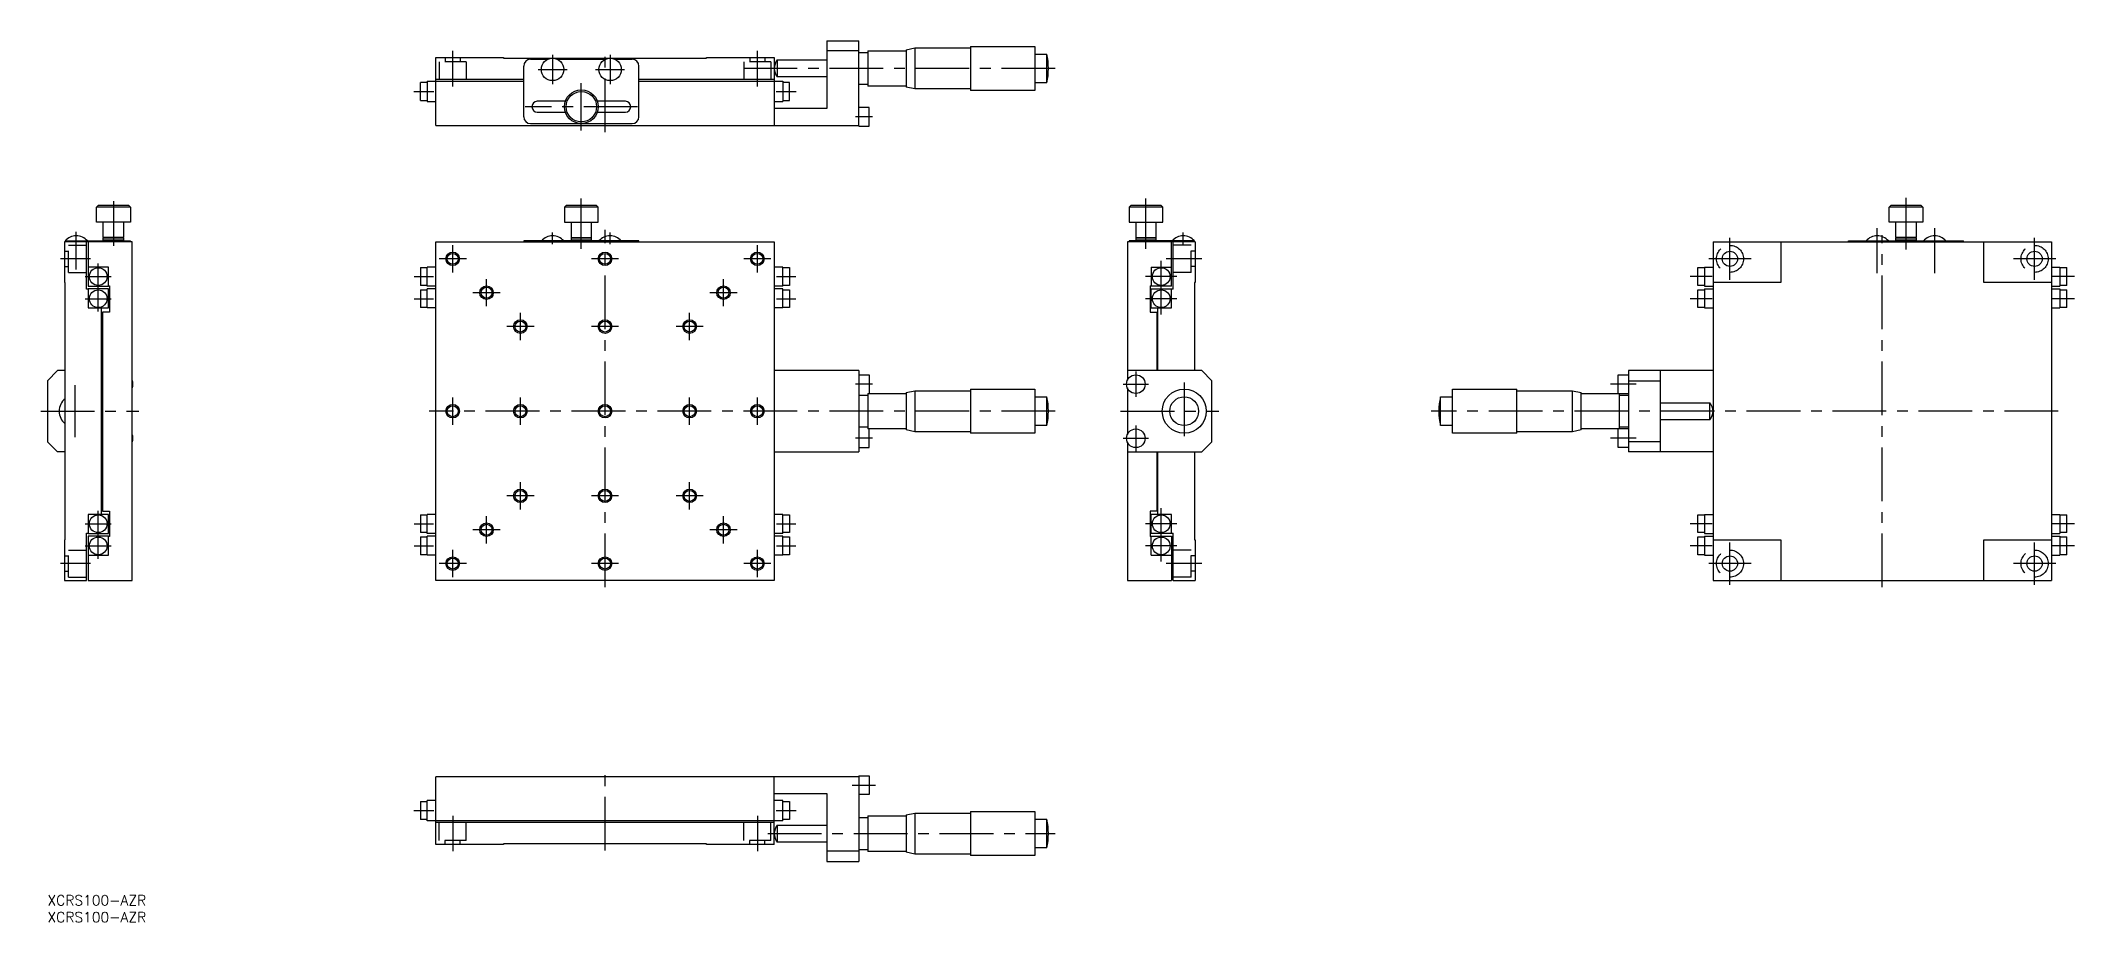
# Model space of a CAD drawing. Extents: x -2 to 599, y -8 to 252.
import ezdxf

# ---------------------------------------------------------------- set-up
doc = ezdxf.new("R2010")
doc.units = 0
doc.header["$LTSCALE"] = 0.5
doc.linetypes.add('CENTER', pattern=[50.8, 31.75, -6.35, 6.35, -6.35])
doc.linetypes.add('DASHED', pattern=[19.05, 12.7, -6.35])
for name, color, linetype in [('MSM_CENTER', 1, 'CENTER'), ('MSM_CONTINUOUS', 7, 'CONTINUOUS'), ('MSM_DASHED', 4, 'DASHED'), ('MSM_NARROW', 5, 'CONTINUOUS'), ('MSM_PART_NUMBER', 7, 'CONTINUOUS')]:
    doc.layers.add(name, color=color, linetype=linetype)
doc.styles.get("Standard").update_dxf_attribs({"font": 'txt.shx', "height": 3, "bigfont": 'bigfont.shx'})

# ---------------------------------------------------------------- blocks, each defined once
blk = doc.blocks.new('*U2')
at = {"layer": 'MSM_PART_NUMBER'}
blk.add_text('XCRS100-AZR', height=3, dxfattribs=at).set_placement((0, -3))
blk = doc.blocks.new('*U3')
at = {"layer": 'MSM_PART_NUMBER'}
blk.add_text('XCRS100-AZR', height=3, dxfattribs=at).set_placement((0, -8))

msp = doc.modelspace()

# ---------------------------------------------------------------- linework, layer by layer
at = {"layer": 'MSM_CENTER'}
for p, q in [((119.73, 238.87), (119.73, 249.37)), ((149.23, 248.17), (149.23, 239.57)), ((164.73, 225.37), (164.73, 249.17)), ((166.23, 248.17), (166.23, 239.57)), ((209.73, 238.87), (209.73, 249.37)), ((144.93, 243.87), (153.53, 243.87)), ((161.93, 243.87), (170.53, 243.87)), ((297.73, 244.17), (205.71, 244.17)), ((108.29, 237.37), (114.18, 237.37)), ((157.73, 225.87), (157.73, 239.87)), ((215.29, 237.37), (221.18, 237.37)), ((174.33, 232.87), (141.13, 232.87)), ((243.73, 229.87), (238.73, 229.87)), ((19.5, 204.93), (19.5, 191.76)), ((157.73, 190.94), (157.73, 205.74)), ((324.55, 190.94), (324.55, 205.74)), ((549.07, 205.99), (549.07, 190.7)), ((8.5, 184.8), (8.5, 195.93)), ((149.23, 192.24), (149.23, 195.75)), ((164.73, 90.94), (164.73, 196.48)), ((166.23, 192.24), (166.23, 195.75)), ((335.55, 192.24), (335.55, 195.75)), ((497.07, 181.7), (497.07, 194.19)), ((540.57, 183.74), (540.57, 196.99)), ((542.07, 90.94), (542.07, 194.94)), ((557.57, 183.74), (557.57, 196.99)), ((587.07, 181.7), (587.07, 194.19)), ((12.68, 187.94), (3.82, 187.94)), ((15, 172.36), (15, 186.52)), ((123.76, 187.94), (115.71, 187.94)), ((119.73, 183.92), (119.73, 191.97)), ((168.76, 187.94), (160.71, 187.94)), ((213.76, 187.94), (205.71, 187.94)), ((209.73, 183.92), (209.73, 191.97)), ((329.05, 171.55), (329.05, 187.34)), ((341.05, 187.94), (330.55, 187.94)), ((503.32, 187.94), (490.83, 187.94)), ((593.32, 187.94), (580.83, 187.94)), ((11.19, 182.71), (18.81, 182.71)), ((108.37, 182.71), (114.1, 182.71)), ((129.73, 173.92), (129.73, 181.97)), ((199.73, 173.92), (199.73, 181.97)), ((215.37, 182.71), (221.1, 182.71)), ((333.68, 182.71), (324.43, 182.71)), ((491.82, 182.71), (485.33, 182.71)), ((598.82, 182.71), (592.33, 182.71)), ((11.19, 176.17), (18.81, 176.17)), ((108.37, 176.17), (114.1, 176.17)), ((133.76, 177.94), (125.71, 177.94)), ((203.76, 177.94), (195.71, 177.94)), ((215.37, 176.17), (221.1, 176.17)), ((333.68, 176.17), (324.43, 176.17)), ((491.82, 176.17), (485.33, 176.17)), ((598.82, 176.17), (592.33, 176.17)), ((139.73, 163.92), (139.73, 171.97)), ((189.73, 163.92), (189.73, 171.97)), ((143.76, 167.94), (135.71, 167.94)), ((168.76, 167.94), (160.71, 167.94)), ((193.76, 167.94), (185.71, 167.94)), ((8.2, 135.26), (8.2, 150.63)), ((243.73, 150.94), (238.73, 150.94)), ((317.8, 150.94), (325.3, 150.94)), ((321.55, 154.69), (321.55, 147.19)), ((335.85, 151.44), (335.85, 134.44)), ((469.32, 150.94), (461.83, 150.94)), ((119.73, 138.92), (119.73, 146.97)), ((139.73, 138.92), (139.73, 146.97)), ((189.73, 138.92), (189.73, 146.97)), ((209.73, 138.92), (209.73, 146.97)), ((-2, 142.94), (27, 142.94)), ((297.73, 142.94), (112.73, 142.94)), ((317.05, 142.94), (346.05, 142.94)), ((321.55, 138.69), (321.55, 131.19)), ((594.07, 142.94), (408.83, 142.94)), ((243.73, 134.94), (238.73, 134.94)), ((317.8, 134.94), (325.3, 134.94)), ((469.32, 134.94), (461.83, 134.94)), ((139.73, 113.92), (139.73, 121.97)), ((189.73, 113.92), (189.73, 121.97)), ((143.76, 117.94), (135.71, 117.94)), ((168.76, 117.94), (160.71, 117.94)), ((193.76, 117.94), (185.71, 117.94)), ((329.05, 98.55), (329.05, 114.34)), ((11.19, 109.71), (18.81, 109.71)), ((15, 99.36), (15, 113.52)), ((108.37, 109.71), (114.1, 109.71)), ((129.73, 103.92), (129.73, 111.97)), ((199.73, 103.92), (199.73, 111.97)), ((215.37, 109.71), (221.1, 109.71)), ((333.68, 109.71), (324.43, 109.71)), ((491.82, 109.71), (485.33, 109.71)), ((598.82, 109.71), (592.33, 109.71)), ((11.19, 103.17), (18.81, 103.17)), ((108.37, 103.17), (114.1, 103.17)), ((133.76, 107.94), (125.71, 107.94)), ((203.76, 107.94), (195.71, 107.94)), ((215.37, 103.17), (221.1, 103.17)), ((333.68, 103.17), (324.43, 103.17)), ((491.82, 103.17), (485.33, 103.17)), ((497.07, 91.7), (497.07, 104.19)), ((587.07, 91.7), (587.07, 104.19)), ((598.82, 103.17), (592.33, 103.17)), ((12.68, 97.94), (3.82, 97.94)), ((123.76, 97.94), (115.71, 97.94)), ((119.73, 93.92), (119.73, 101.97)), ((168.76, 97.94), (160.71, 97.94)), ((213.76, 97.94), (205.71, 97.94)), ((209.73, 93.92), (209.73, 101.97)), ((341.05, 97.94), (330.55, 97.94)), ((503.32, 97.94), (490.83, 97.94)), ((593.32, 97.94), (580.83, 97.94)), ((164.73, 13.2), (164.73, 37)), ((237.79, 32.5), (244.67, 32.5)), ((108.29, 25), (114.17, 25)), ((215.29, 25), (221.17, 25)), ((119.73, 23.44), (119.73, 13.06)), ((209.73, 23.44), (209.73, 13.06)), ((212.79, 18.2), (297.67, 18.2))]:
    msp.add_line(p, q, dxfattribs=at)
at = {"layer": 'MSM_CONTINUOUS'}
for p, q in [((230.23, 252.37), (239.73, 252.37)), ((230.23, 252.37), (230.23, 232.37)), ((239.73, 227.12), (239.73, 252.37)), ((114.73, 247.37), (134.73, 247.37)), ((114.73, 227.37), (114.73, 247.37)), ((134.73, 247.37), (134.73, 247.17)), ((134.73, 247.17), (194.73, 247.17)), ((142.73, 246.87), (147.86, 246.87)), ((150.61, 246.87), (164.86, 246.87)), ((167.61, 246.87), (172.73, 246.87)), ((194.73, 247.37), (214.73, 247.37)), ((194.73, 247.17), (194.73, 247.37)), ((214.73, 247.37), (214.73, 227.37)), ((215.63, 246.67), (230.23, 246.67)), ((215.63, 246.67), (215.63, 241.67)), ((239.73, 249.37), (230.23, 249.37)), ((239.73, 248.92), (242.33, 248.92)), ((242.33, 249.42), (253.73, 249.42)), ((242.33, 249.42), (242.33, 238.92)), ((253.73, 249.67), (256.23, 250.22)), ((253.73, 249.67), (253.73, 238.67)), ((256.23, 250.22), (272.73, 250.22)), ((256.23, 250.22), (256.23, 238.12)), ((272.73, 250.67), (291.73, 250.67)), ((272.73, 250.67), (272.73, 237.67)), ((291.73, 250.67), (291.73, 237.67)), ((291.73, 248.42), (295.23, 248.42)), ((295.23, 239.92), (295.23, 248.42)), ((112.23, 240.37), (140.73, 240.37)), ((112.23, 240.37), (112.23, 234.37)), ((140.73, 240.87), (114.73, 240.87)), ((140.73, 229.87), (140.73, 244.87)), ((174.73, 229.87), (174.73, 244.87)), ((214.73, 240.87), (174.73, 240.87)), ((174.73, 240.37), (217.23, 240.37)), ((230.23, 241.67), (215.63, 241.67)), ((217.23, 240.37), (217.23, 234.37)), ((112.23, 239.99), (110.23, 239.99)), ((110.23, 234.74), (110.23, 239.99)), ((110.23, 234.74), (112.23, 234.74)), ((112.23, 234.37), (114.73, 234.37)), ((152.99, 234.47), (144.73, 234.47)), ((170.73, 234.47), (162.47, 234.47)), ((214.73, 234.37), (217.23, 234.37)), ((219.23, 239.99), (217.23, 239.99)), ((217.23, 234.74), (219.23, 234.74)), ((219.23, 234.74), (219.23, 239.99)), ((242.33, 239.42), (239.73, 239.42)), ((253.73, 238.92), (242.33, 238.92)), ((256.23, 238.12), (253.73, 238.67)), ((272.73, 238.12), (256.23, 238.12)), ((291.73, 237.67), (272.73, 237.67)), ((295.23, 239.92), (291.73, 239.92)), ((144.73, 231.27), (152.99, 231.27)), ((162.47, 231.27), (170.73, 231.27)), ((230.23, 232.37), (214.73, 232.37)), ((242.73, 232.62), (239.73, 232.62)), ((242.73, 227.12), (242.73, 232.62)), ((114.73, 227.37), (239.73, 227.37)), ((142.73, 227.87), (172.73, 227.87)), ((239.73, 227.12), (242.73, 227.12)), ((14.5, 203.24), (15, 203.74)), ((14.5, 198.74), (14.5, 203.24)), ((24.5, 203.24), (14.5, 203.24)), ((24.5, 198.74), (14.5, 198.74)), ((24, 203.74), (15, 203.74)), ((16.5, 194.24), (16.5, 198.74)), ((22.5, 198.74), (22.5, 194.24)), ((24, 203.74), (24.5, 203.24)), ((24.5, 203.24), (24.5, 198.74)), ((153.23, 203.74), (152.73, 203.24)), ((152.73, 203.24), (152.73, 198.74)), ((162.73, 203.24), (152.73, 203.24)), ((152.73, 198.74), (162.73, 198.74)), ((162.23, 203.74), (153.23, 203.74)), ((154.73, 198.74), (154.73, 194.24)), ((160.73, 194.24), (160.73, 198.74)), ((162.23, 203.74), (162.73, 203.24)), ((162.73, 198.74), (162.73, 203.24)), ((319.55, 203.24), (320.05, 203.74)), ((319.55, 203.24), (319.55, 198.74)), ((329.55, 203.24), (319.55, 203.24)), ((319.55, 198.74), (329.55, 198.74)), ((329.05, 203.74), (320.05, 203.74)), ((321.55, 198.74), (321.55, 194.24)), ((327.55, 194.24), (327.55, 198.74)), ((329.55, 203.24), (329.05, 203.74)), ((329.55, 198.74), (329.55, 203.24)), ((329.55, 202.24), (329.55, 202.24)), ((544.07, 203.24), (544.57, 203.74)), ((544.07, 198.74), (544.07, 203.24)), ((554.07, 203.24), (544.07, 203.24)), ((554.07, 198.74), (544.07, 198.74)), ((553.57, 203.74), (544.57, 203.74)), ((546.07, 194.24), (546.07, 198.74)), ((552.07, 198.74), (552.07, 194.24)), ((553.57, 203.74), (554.07, 203.24)), ((554.07, 203.24), (554.07, 198.74)), ((25, 192.94), (5, 192.94)), ((5, 192.94), (5, 180.94)), ((5.2, 193.24), (24.5, 193.24)), ((5.5, 192.94), (5.5, 193.24)), ((11.5, 178.94), (11.5, 192.94)), ((12, 192.94), (12, 179.84)), ((16.5, 194.04), (16.7, 194.24)), ((22.5, 194.24), (16.5, 194.24)), ((16.5, 193.44), (16.5, 194.04)), ((22.5, 194.04), (16.5, 194.04)), ((16.7, 193.24), (16.5, 193.44)), ((22.5, 193.44), (16.5, 193.44)), ((22.3, 194.24), (22.5, 194.04)), ((22.5, 193.44), (22.3, 193.24)), ((22.5, 194.04), (22.5, 193.44)), ((24.5, 192.94), (24.5, 193.24)), ((25, 92.94), (25, 192.94)), ((114.73, 192.94), (214.73, 192.94)), ((114.73, 92.94), (114.73, 192.94)), ((140.73, 193.24), (140.73, 192.94)), ((174.73, 193.24), (140.73, 193.24)), ((154.93, 194.24), (154.73, 194.04)), ((154.73, 194.24), (160.73, 194.24)), ((154.73, 194.04), (154.73, 193.44)), ((160.73, 194.04), (154.73, 194.04)), ((154.73, 193.44), (154.93, 193.24)), ((160.73, 193.44), (154.73, 193.44)), ((160.73, 194.04), (160.53, 194.24)), ((160.53, 193.24), (160.73, 193.44)), ((160.73, 193.44), (160.73, 194.04)), ((174.73, 192.94), (174.73, 193.24)), ((214.73, 192.94), (214.73, 92.94)), ((339.05, 192.94), (319.05, 192.94)), ((319.05, 192.94), (319.05, 152.09)), ((319.55, 193.24), (319.55, 192.94)), ((338.85, 193.24), (319.55, 193.24)), ((321.75, 194.24), (321.55, 194.04)), ((321.55, 194.24), (327.55, 194.24)), ((321.55, 194.04), (321.55, 193.44)), ((327.55, 194.04), (321.55, 194.04)), ((321.55, 193.44), (321.75, 193.24)), ((327.55, 193.44), (321.55, 193.44)), ((321.55, 192.94), (321.55, 193.24)), ((327.55, 194.04), (327.35, 194.24)), ((327.35, 193.24), (327.55, 193.44)), ((327.55, 193.44), (327.55, 194.04)), ((332.05, 179.84), (332.05, 192.94)), ((332.55, 178.94), (332.55, 192.94)), ((336.55, 193.24), (336.55, 192.94)), ((338.55, 192.94), (338.55, 193.24)), ((339.05, 192.94), (339.05, 180.94)), ((492.07, 192.94), (592.07, 192.94)), ((492.07, 192.94), (492.07, 92.94)), ((512.07, 192.94), (512.07, 180.94)), ((532.07, 192.94), (532.07, 193.24)), ((532.07, 193.24), (566.07, 193.24)), ((546.07, 194.04), (546.27, 194.24)), ((552.07, 194.24), (546.07, 194.24)), ((546.07, 193.44), (546.07, 194.04)), ((552.07, 194.04), (546.07, 194.04)), ((546.27, 193.24), (546.07, 193.44)), ((552.07, 193.44), (546.07, 193.44)), ((551.87, 194.24), (552.07, 194.04)), ((552.07, 193.44), (551.87, 193.24)), ((552.07, 194.04), (552.07, 193.44)), ((566.07, 192.94), (566.07, 193.24)), ((572.07, 180.94), (572.07, 192.94)), ((592.07, 192.94), (592.07, 92.94)), ((5.2, 180.94), (5, 180.94)), ((5.2, 104.94), (5.2, 180.94)), ((18, 185.44), (12, 185.44)), ((18, 179.84), (18, 185.44)), ((110.23, 185.34), (112.23, 185.34)), ((110.23, 185.34), (110.23, 180.09)), ((114.73, 185.44), (112.23, 185.44)), ((112.23, 179.84), (112.23, 185.44)), ((217.23, 185.44), (214.73, 185.44)), ((217.23, 179.84), (217.23, 185.44)), ((217.23, 185.34), (219.23, 185.34)), ((219.23, 185.34), (219.23, 180.09)), ((326.05, 185.44), (326.05, 179.84)), ((326.09, 185.44), (332.05, 185.44)), ((338.85, 180.94), (338.85, 154.94)), ((339.05, 180.94), (338.85, 180.94)), ((487.57, 185.34), (489.57, 185.34)), ((487.57, 180.09), (487.57, 185.34)), ((489.57, 185.44), (489.57, 179.84)), ((489.57, 185.44), (492.07, 185.44)), ((512.07, 180.94), (492.07, 180.94)), ((592.07, 180.94), (572.07, 180.94)), ((592.07, 185.44), (594.57, 185.44)), ((594.57, 185.44), (594.57, 179.84)), ((594.57, 185.34), (596.57, 185.34)), ((596.57, 180.09), (596.57, 185.34)), ((12, 178.94), (11.5, 178.94)), ((12, 179.84), (18, 179.84)), ((18, 179.04), (12, 179.04)), ((12, 179.04), (12, 173.44)), ((18, 179.94), (18.3, 179.94)), ((18, 173.44), (18, 179.04)), ((18.3, 179.94), (18.3, 172.24)), ((112.23, 180.09), (110.23, 180.09)), ((110.23, 178.8), (112.23, 178.8)), ((110.23, 178.8), (110.23, 173.55)), ((114.73, 179.84), (112.23, 179.84)), ((114.73, 179.04), (112.23, 179.04)), ((112.23, 173.44), (112.23, 179.04)), ((217.23, 179.84), (214.73, 179.84)), ((217.23, 179.04), (214.73, 179.04)), ((219.23, 180.09), (217.23, 180.09)), ((217.23, 173.44), (217.23, 179.04)), ((217.23, 178.8), (219.23, 178.8)), ((219.23, 178.8), (219.23, 173.55)), ((325.75, 179.94), (325.75, 172.24)), ((325.75, 179.94), (326.05, 179.94)), ((332.05, 179.84), (326.05, 179.84)), ((326.05, 179.04), (332.05, 179.04)), ((326.05, 173.44), (326.05, 179.04)), ((332.05, 173.44), (332.05, 179.04)), ((332.55, 178.94), (332.05, 178.94)), ((489.57, 180.09), (487.57, 180.09)), ((487.57, 178.8), (489.57, 178.8)), ((487.57, 173.55), (487.57, 178.8)), ((489.57, 179.84), (492.07, 179.84)), ((489.57, 179.04), (492.07, 179.04)), ((489.57, 179.04), (489.57, 173.44)), ((592.07, 179.84), (594.57, 179.84)), ((592.07, 179.04), (594.57, 179.04)), ((596.57, 180.09), (594.57, 180.09)), ((594.57, 179.04), (594.57, 173.44)), ((594.57, 178.8), (596.57, 178.8)), ((596.57, 173.55), (596.57, 178.8)), ((12, 173.44), (18, 173.44)), ((16, 112.44), (16, 173.44)), ((16.3, 172.24), (16.3, 113.44)), ((18.3, 172.24), (16.3, 172.24)), ((112.23, 173.55), (110.23, 173.55)), ((114.73, 173.44), (112.23, 173.44)), ((217.23, 173.44), (214.73, 173.44)), ((219.23, 173.55), (217.23, 173.55)), ((325.75, 172.24), (327.75, 172.24)), ((326.05, 173.44), (332.05, 173.44)), ((327.75, 172.24), (327.75, 154.94)), ((328.05, 154.94), (328.05, 173.44)), ((489.57, 173.55), (487.57, 173.55)), ((489.57, 173.44), (492.07, 173.44)), ((592.07, 173.44), (594.57, 173.44)), ((596.57, 173.55), (594.57, 173.55)), ((0, 151.94), (3, 154.94)), ((0, 151.94), (0, 133.94)), ((5.2, 154.94), (3, 154.94)), ((239.73, 154.94), (214.73, 154.94)), ((239.73, 154.94), (239.73, 130.94)), ((239.73, 153.69), (242.73, 153.69)), ((242.73, 153.69), (242.73, 148.19)), ((341.05, 154.94), (319.05, 154.94)), ((341.05, 154.94), (344.05, 151.94)), ((344.05, 133.94), (344.05, 151.94)), ((464.07, 153.69), (467.07, 153.69)), ((464.07, 148.19), (464.07, 153.69)), ((467.07, 154.94), (467.07, 130.94)), ((492.07, 154.94), (467.07, 154.94)), ((467.07, 151.94), (476.57, 151.94)), ((476.57, 130.94), (476.57, 154.94)), ((239.73, 147.69), (242.33, 147.69)), ((242.33, 148.19), (253.73, 148.19)), ((242.33, 148.19), (242.33, 137.69)), ((253.73, 148.44), (256.23, 148.99)), ((253.73, 148.44), (253.73, 137.44)), ((256.23, 148.99), (272.73, 148.99)), ((256.23, 148.99), (256.23, 136.89)), ((272.73, 149.44), (291.73, 149.44)), ((272.73, 149.44), (272.73, 136.44)), ((291.73, 149.44), (291.73, 136.44)), ((291.73, 147.19), (295.23, 147.19)), ((295.23, 138.69), (295.23, 147.19)), ((319.05, 149.8), (319.05, 136.09)), ((411.57, 147.19), (415.07, 147.19)), ((411.57, 138.69), (411.57, 147.19)), ((415.07, 149.44), (434.07, 149.44)), ((415.07, 136.44), (415.07, 149.44)), ((434.07, 136.44), (434.07, 149.44)), ((434.07, 148.99), (450.57, 148.99)), ((450.57, 148.99), (453.07, 148.44)), ((450.57, 136.89), (450.57, 148.99)), ((453.07, 137.44), (453.07, 148.44)), ((453.07, 148.19), (467.07, 148.19)), ((464.47, 137.69), (464.47, 148.19)), ((464.47, 147.69), (467.07, 147.69)), ((476.57, 145.44), (491.17, 145.44)), ((491.17, 140.44), (491.17, 145.44)), ((242.33, 138.19), (239.73, 138.19)), ((295.23, 138.69), (291.73, 138.69)), ((415.07, 138.69), (411.57, 138.69)), ((467.07, 138.19), (464.47, 138.19)), ((491.17, 140.44), (476.57, 140.44)), ((3, 130.94), (0, 133.94)), ((239.73, 132.19), (242.73, 132.19)), ((253.73, 137.69), (242.33, 137.69)), ((242.73, 132.19), (242.73, 137.69)), ((256.23, 136.89), (253.73, 137.44)), ((272.73, 136.89), (256.23, 136.89)), ((291.73, 136.44), (272.73, 136.44)), ((319.05, 133.8), (319.05, 92.94)), ((344.05, 133.94), (341.05, 130.94)), ((434.07, 136.44), (415.07, 136.44)), ((450.57, 136.89), (434.07, 136.89)), ((453.07, 137.44), (450.57, 136.89)), ((467.07, 137.69), (453.07, 137.69)), ((464.07, 132.19), (464.07, 137.69)), ((467.07, 132.19), (464.07, 132.19)), ((476.57, 133.94), (467.07, 133.94)), ((5.2, 130.94), (3, 130.94)), ((214.73, 130.94), (239.73, 130.94)), ((319.05, 130.94), (341.05, 130.94)), ((327.75, 130.94), (327.75, 113.44)), ((328.05, 112.44), (328.05, 130.94)), ((338.85, 130.94), (338.85, 104.94)), ((492.07, 130.94), (467.07, 130.94)), ((18, 112.44), (12, 112.44)), ((12, 112.44), (12, 106.84)), ((16.3, 113.44), (18.3, 113.44)), ((18, 106.84), (18, 112.44)), ((18.3, 113.44), (18.3, 105.94)), ((110.23, 112.34), (112.23, 112.34)), ((110.23, 112.34), (110.23, 107.09)), ((114.73, 112.44), (112.23, 112.44)), ((112.23, 106.84), (112.23, 112.44)), ((217.23, 112.44), (214.73, 112.44)), ((217.23, 106.84), (217.23, 112.44)), ((217.23, 112.34), (219.23, 112.34)), ((219.23, 112.34), (219.23, 107.09)), ((325.75, 113.44), (325.75, 105.94)), ((327.75, 113.44), (325.75, 113.44)), ((326.05, 106.84), (326.05, 112.44)), ((332.05, 112.44), (326.05, 112.44)), ((332.05, 106.84), (332.05, 112.44)), ((487.57, 112.34), (489.57, 112.34)), ((487.57, 107.09), (487.57, 112.34)), ((489.57, 112.44), (489.57, 106.84)), ((489.57, 112.44), (492.07, 112.44)), ((592.07, 112.44), (594.57, 112.44)), ((594.57, 112.44), (594.57, 106.84)), ((594.57, 112.34), (596.57, 112.34)), ((596.57, 107.09), (596.57, 112.34)), ((5, 104.94), (5, 92.94)), ((5, 104.94), (5.2, 104.94)), ((11.5, 92.94), (11.5, 106.94)), ((11.5, 106.94), (12, 106.94)), ((12, 106.84), (18, 106.84)), ((12, 106.04), (12, 92.94)), ((18, 106.04), (12, 106.04)), ((18, 100.44), (18, 106.04)), ((18.3, 105.94), (18, 105.94)), ((112.23, 107.09), (110.23, 107.09)), ((110.23, 105.8), (112.23, 105.8)), ((110.23, 105.8), (110.23, 100.55)), ((114.73, 106.84), (112.23, 106.84)), ((114.73, 106.04), (112.23, 106.04)), ((112.23, 100.44), (112.23, 106.04)), ((217.23, 106.84), (214.73, 106.84)), ((217.23, 106.04), (214.73, 106.04)), ((219.23, 107.09), (217.23, 107.09)), ((217.23, 100.44), (217.23, 106.04)), ((217.23, 105.8), (219.23, 105.8)), ((219.23, 105.8), (219.23, 100.55)), ((326.05, 105.94), (325.75, 105.94)), ((332.05, 106.84), (326.05, 106.84)), ((326.05, 100.44), (326.05, 106.04)), ((326.05, 106.04), (332.05, 106.04)), ((332.05, 106.94), (332.55, 106.94)), ((332.05, 106.04), (332.05, 92.94)), ((332.55, 92.94), (332.55, 106.94)), ((338.85, 104.94), (339.05, 104.94)), ((339.05, 104.94), (339.05, 92.94)), ((489.57, 107.09), (487.57, 107.09)), ((487.57, 105.8), (489.57, 105.8)), ((487.57, 100.55), (487.57, 105.8)), ((489.57, 106.84), (492.07, 106.84)), ((489.57, 106.04), (489.57, 100.44)), ((489.57, 106.04), (492.07, 106.04)), ((492.07, 104.94), (512.07, 104.94)), ((512.07, 104.94), (512.07, 92.94)), ((572.07, 92.94), (572.07, 104.94)), ((572.07, 104.94), (592.07, 104.94)), ((592.07, 106.84), (594.57, 106.84)), ((592.07, 106.04), (594.57, 106.04)), ((596.57, 107.09), (594.57, 107.09)), ((594.57, 106.04), (594.57, 100.44)), ((594.57, 105.8), (596.57, 105.8)), ((596.57, 100.55), (596.57, 105.8)), ((12, 100.44), (18, 100.44)), ((112.23, 100.55), (110.23, 100.55)), ((114.73, 100.44), (112.23, 100.44)), ((217.23, 100.44), (214.73, 100.44)), ((219.23, 100.55), (217.23, 100.55)), ((326.05, 100.44), (332.05, 100.44)), ((489.57, 100.55), (487.57, 100.55)), ((489.57, 100.44), (492.07, 100.44)), ((592.07, 100.44), (594.57, 100.44)), ((596.57, 100.55), (594.57, 100.55)), ((5, 92.94), (11.5, 92.94)), ((12, 92.94), (25, 92.94)), ((214.73, 92.94), (114.73, 92.94)), ((319.05, 92.94), (332.05, 92.94)), ((332.55, 92.94), (339.05, 92.94)), ((492.07, 92.94), (592.07, 92.94)), ((214.73, 35), (114.73, 35)), ((114.73, 15), (114.73, 35)), ((214.73, 15), (214.73, 35)), ((214.73, 34.95), (214.78, 34.95)), ((239.73, 35), (214.78, 35)), ((214.78, 34.95), (214.78, 35)), ((239.73, 35.25), (242.73, 35.25)), ((239.73, 35.25), (239.73, 10)), ((242.73, 35.25), (242.73, 29.75)), ((110.23, 27.63), (112.23, 27.63)), ((110.23, 27.63), (110.23, 22.38)), ((114.73, 28), (112.23, 28)), ((112.23, 22), (112.23, 28)), ((214.73, 30), (230.23, 30)), ((217.23, 28), (214.73, 28)), ((217.23, 22), (217.23, 28)), ((217.23, 27.63), (219.23, 27.63)), ((219.23, 27.63), (219.23, 22.38)), ((230.23, 30), (230.23, 10)), ((242.73, 29.75), (239.73, 29.75)), ((253.73, 23.7), (256.23, 24.25)), ((256.23, 24.25), (272.73, 24.25)), ((256.23, 24.25), (256.23, 12.15)), ((272.73, 24.7), (291.73, 24.7)), ((272.73, 24.7), (272.73, 11.7)), ((291.73, 24.7), (291.73, 11.7)), ((112.23, 22.38), (110.23, 22.38)), ((217.23, 22), (112.23, 22)), ((214.73, 21.5), (114.73, 21.5)), ((215.63, 20.7), (230.23, 20.7)), ((215.63, 20.7), (215.63, 15.7)), ((219.23, 22.38), (217.23, 22.38)), ((239.73, 22.95), (242.33, 22.95)), ((242.33, 23.45), (253.73, 23.45)), ((242.33, 23.45), (242.33, 12.95)), ((253.73, 23.7), (253.73, 12.7)), ((291.73, 22.45), (295.23, 22.45)), ((295.23, 13.95), (295.23, 22.45)), ((134.73, 15), (114.73, 15)), ((194.73, 15.2), (134.73, 15.2)), ((134.73, 15.2), (134.73, 15)), ((194.73, 15), (194.73, 15.2)), ((214.73, 15), (194.73, 15)), ((230.23, 15.7), (215.63, 15.7)), ((239.73, 13), (230.23, 13)), ((242.33, 13.45), (239.73, 13.45)), ((253.73, 12.95), (242.33, 12.95)), ((256.23, 12.15), (253.73, 12.7)), ((272.73, 12.15), (256.23, 12.15)), ((295.23, 13.95), (291.73, 13.95)), ((230.23, 10), (239.73, 10)), ((291.73, 11.7), (272.73, 11.7))]:
    msp.add_line(p, q, dxfattribs=at)
for centre, radius in [((149.23, 243.87), 3.3), ((166.23, 243.87), 3.3), ((157.73, 232.87), 5), ((157.73, 232.87), 4.5), ((119.73, 187.94), 1.62), ((164.73, 187.94), 1.62), ((209.73, 187.94), 1.62), ((497.07, 187.94), 2.25), ((587.07, 187.94), 2.25), ((15, 182.71), 2.62), ((329.05, 182.71), 2.62), ((15, 176.17), 2.62), ((129.73, 177.94), 1.62), ((199.73, 177.94), 1.62), ((329.05, 176.17), 2.62), ((139.73, 167.94), 1.62), ((164.73, 167.94), 1.62), ((189.73, 167.94), 1.62), ((321.55, 150.94), 2.75), ((119.73, 142.94), 1.62), ((139.73, 142.94), 1.62), ((164.73, 142.94), 1.62), ((189.73, 142.94), 1.62), ((209.73, 142.94), 1.62), ((335.85, 142.94), 6.5), ((335.85, 142.94), 4.25), ((321.55, 134.94), 2.75), ((139.73, 117.94), 1.62), ((164.73, 117.94), 1.62), ((189.73, 117.94), 1.62), ((15, 109.71), 2.62), ((129.73, 107.94), 1.62), ((199.73, 107.94), 1.62), ((329.05, 109.71), 2.62), ((15, 103.17), 2.62), ((329.05, 103.17), 2.62), ((119.73, 97.94), 1.62), ((164.73, 97.94), 1.62), ((209.73, 97.94), 1.62), ((497.07, 97.94), 2.25), ((587.07, 97.94), 2.25)]:
    msp.add_circle(centre, radius, dxfattribs=at)
for centre, radius, start, end in [((142.73, 244.87), 2, 90, 180), ((172.73, 244.87), 2, 360, 90), ((218.65, 244.17), 3.92, 140.40225, 219.59775), ((277.42, 244.17), 18.31, 346.58033, 13.41967), ((144.73, 232.87), 1.6, 90, 270), ((170.73, 232.87), 1.6, 270, 90), ((142.73, 229.87), 2, 180, 270), ((172.73, 229.87), 2, 270, 360), ((8.5, 190.36), 4.38, 41.11209, 138.88791), ((149.23, 190.37), 4.37, 41.03483, 138.96517), ((166.23, 190.37), 4.37, 41.03483, 138.96517), ((335.55, 190.37), 4.37, 41.03483, 138.96517), ((540.57, 190.36), 4.38, 41.11209, 138.88791), ((557.57, 190.36), 4.38, 41.11209, 138.88791), ((22.5, 150.94), 2.75, 335.38002, 24.61998), ((8.2, 142.94), 4.75, 129.16671, 230.83329), ((277.42, 142.94), 18.31, 346.58033, 13.41967), ((429.38, 142.94), 18.31, 166.58033, 193.41967), ((488.15, 142.94), 3.92, 320.40225, 39.59775), ((22.5, 134.94), 2.75, 335.38002, 24.61998), ((218.65, 18.2), 3.92, 140.40225, 219.59775), ((277.42, 18.2), 18.31, 346.58033, 13.41967)]:
    msp.add_arc(centre, radius, start, end, dxfattribs=at)
at = {"layer": 'MSM_DASHED'}
for p, q in [((117.48, 247.37), (117.48, 246.17)), ((121.98, 247.37), (121.98, 246.17)), ((207.48, 247.37), (207.48, 246.17)), ((211.98, 247.37), (211.98, 246.17)), ((115.73, 246.17), (115.73, 240.87)), ((123.73, 246.17), (115.73, 246.17)), ((123.73, 246.17), (123.73, 240.87)), ((205.73, 246.17), (205.73, 240.87)), ((213.73, 246.17), (205.73, 246.17)), ((213.73, 246.17), (213.73, 240.87)), ((5, 190.19), (6.2, 190.19)), ((6.2, 191.94), (11.5, 191.94)), ((6.2, 183.94), (6.2, 191.94)), ((337.85, 191.94), (332.55, 191.94)), ((337.85, 183.94), (337.85, 191.94)), ((339.05, 190.19), (337.85, 190.19)), ((5, 185.69), (6.2, 185.69)), ((6.2, 183.94), (11.5, 183.94)), ((337.85, 183.94), (332.55, 183.94)), ((339.05, 185.69), (337.85, 185.69)), ((5, 100.19), (6.2, 100.19)), ((6.2, 101.94), (11.5, 101.94)), ((6.2, 93.94), (6.2, 101.94)), ((337.85, 101.94), (332.55, 101.94)), ((337.85, 93.94), (337.85, 101.94)), ((339.05, 100.19), (337.85, 100.19)), ((5, 95.69), (6.2, 95.69)), ((6.2, 93.94), (11.5, 93.94)), ((337.85, 93.94), (332.55, 93.94)), ((339.05, 95.69), (337.85, 95.69)), ((115.73, 16.2), (115.73, 21.5)), ((123.73, 16.2), (123.73, 21.5)), ((205.73, 16.2), (205.73, 21.5)), ((213.73, 16.2), (213.73, 21.5)), ((123.73, 16.2), (115.73, 16.2)), ((117.48, 15), (117.48, 16.2)), ((121.98, 15), (121.98, 16.2)), ((213.73, 16.2), (205.73, 16.2)), ((207.48, 15), (207.48, 16.2)), ((211.98, 15), (211.98, 16.2))]:
    msp.add_line(p, q, dxfattribs=at)
for centre in [(497.07, 187.94), (587.07, 187.94), (497.07, 97.94), (587.07, 97.94)]:
    msp.add_circle(centre, 4, dxfattribs=at)
at = {"layer": 'MSM_NARROW'}
for centre in [(119.73, 187.94), (164.73, 187.94), (209.73, 187.94), (129.73, 177.94), (199.73, 177.94), (139.73, 167.94), (164.73, 167.94), (189.73, 167.94), (119.73, 142.94), (139.73, 142.94), (164.73, 142.94), (189.73, 142.94), (209.73, 142.94), (139.73, 117.94), (164.73, 117.94), (189.73, 117.94), (129.73, 107.94), (199.73, 107.94), (119.73, 97.94), (164.73, 97.94), (209.73, 97.94)]:
    msp.add_circle(centre, 2, dxfattribs=at)

# ---------------------------------------------------------------- block references
at = {"layer": 'MSM_CONTINUOUS'}
for name in ['*U2', '*U3']:
    msp.add_blockref(name, (0, 0), dxfattribs=at)

doc.saveas('drawing.dxf')
